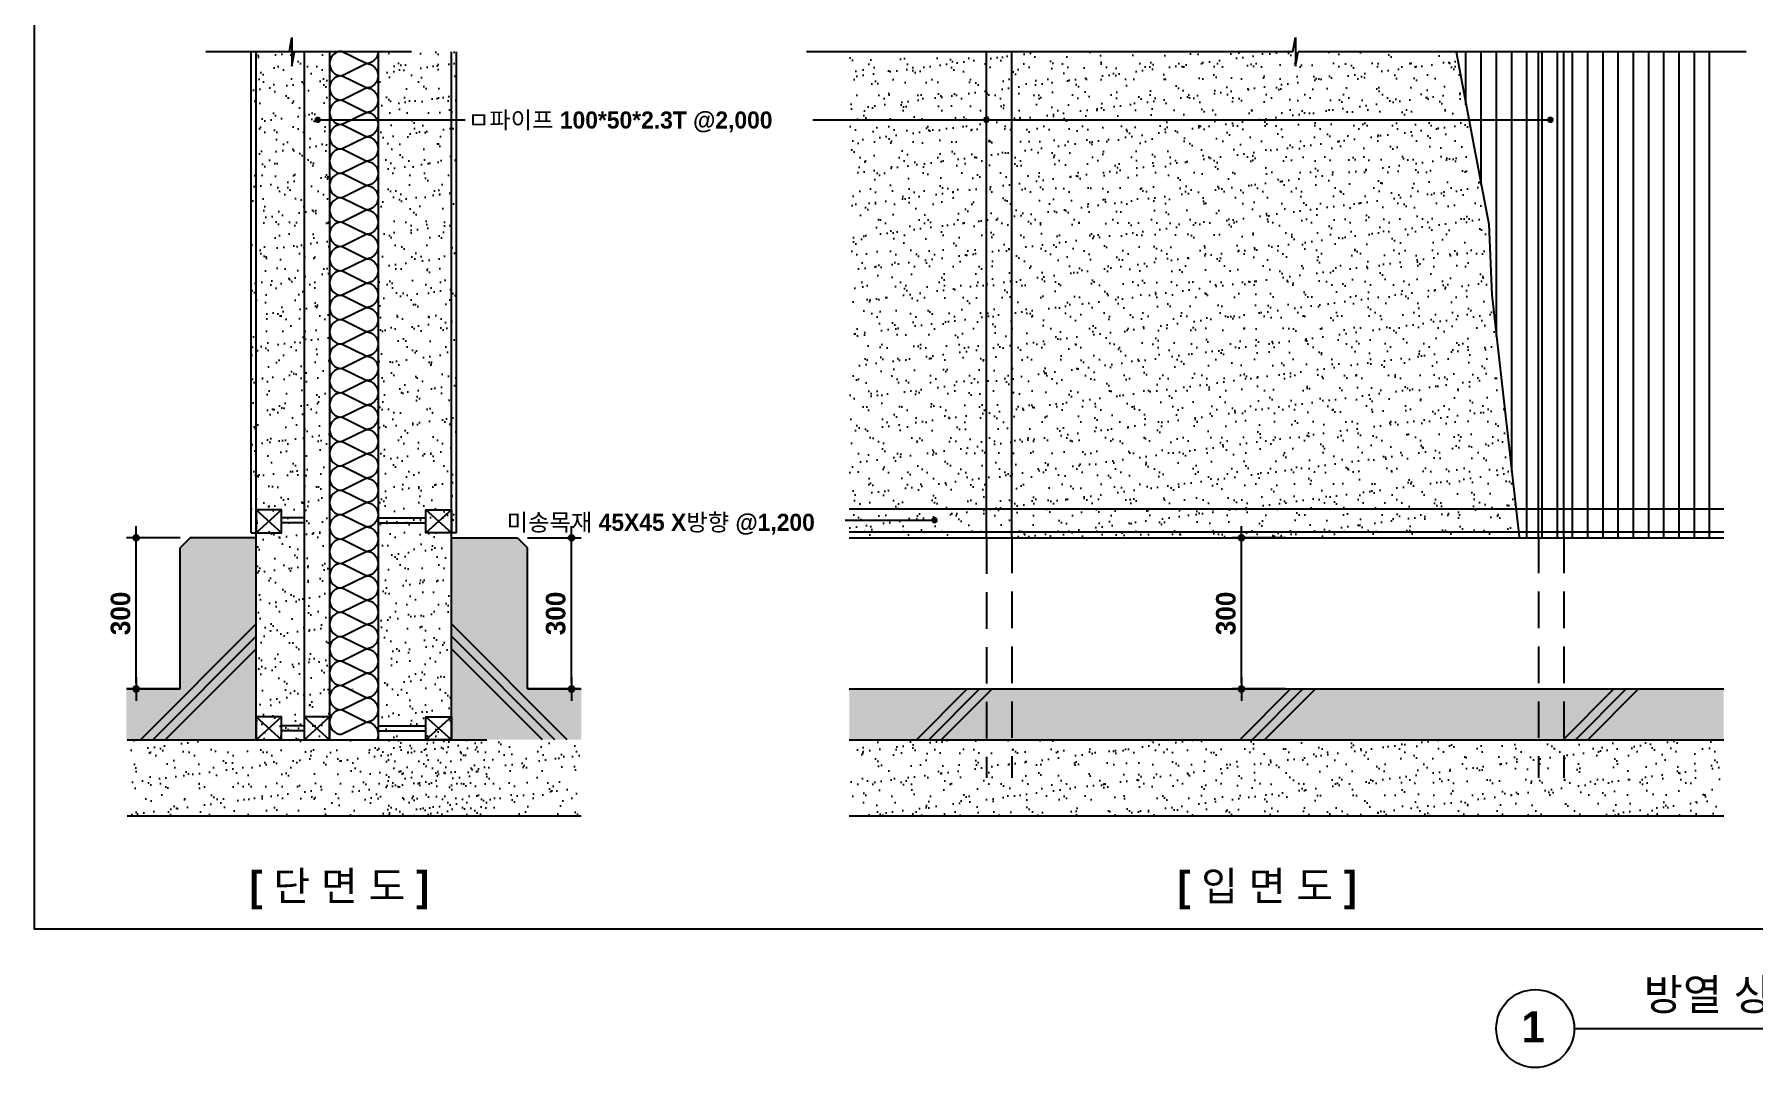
# Model space of a CAD drawing. Extents: x 0 to 33270, y 0 to 5940.
# Drawn here: x 17000 to 20525, y 266 to 2384 of the extents above; entities that cross this region are included whole.
import ezdxf
from ezdxf.enums import TextEntityAlignment as Align

# ---------------------------------------------------------------- set-up
doc = ezdxf.new("R2010")
doc.units = 0
doc.header["$LTSCALE"] = 300
doc.header["$MEASUREMENT"] = 0
doc.header["$PDSIZE"] = -2
doc.linetypes.add('HIDDEN', pattern=[0.375, 0.25, -0.125])
doc.linetypes.add('JIS_02_0.7', pattern=[1.35, 0.75, -0.6])
doc.layers.get('Defpoints').update_dxf_attribs({"color": 143, "linetype": 'CONTINUOUS'})
for name, color, linetype in [('A-ANNO-GRA1', 7, 'CONTINUOUS'), ('A-ANNO-LEAD', 4, 'CONTINUOUS'), ('A-ANNO-TEXT1', 7, 'CONTINUOUS'), ('A-DIM', 7, 'CONTINUOUS'), ('A-ST-AXIS-BUB', 7, 'CONTINUOUS'), ('col-so', 253, 'CONTINUOUS'), ('DIM', 7, 'CONTINUOUS'), ('HATCH', 5, 'CONTINUOUS'), ('HIDDEN', 6, 'HIDDEN'), ('W', 4, 'CONTINUOUS'), ('WALL1', 2, 'CONTINUOUS'), ('WALL3', 3, 'CONTINUOUS'), ('WALL4', 5, 'CONTINUOUS'), ('갈바륨', 6, 'CONTINUOUS'), ('단열', 251, 'CONTINUOUS'), ('점선', 5, 'JIS_02_0.7')]:
    doc.layers.add(name, color=color, linetype=linetype)
doc.styles.add('2020음성 1차', font='나눔고딕Bold.ttf')
doc.dimstyles.new('RI-DOT-150', dxfattribs={"dimscale": 150, "dimtxt": 3, "dimasz": 1, "dimexe": 2, "dimexo": 2, "dimgap": 1, "dimtad": 1, "dimdec": 0, "dimzin": 9, "dimdsep": 46, "dimtxsty": '2020음성 1차', "dimcen": 0, "dimclrd": 256, "dimclre": 256, "dimclrt": 3, "dimadec": 0, "dimazin": 0, "dimtm": 1e-09, "dimtfac": 1, "dimtdec": 0, "dimtix": 1, "dimtmove": 2, "dimatfit": 3, "dimfxl": 1.25, "dimtolj": 1, "dimtzin": 0, "dimlwd": -1, "dimlwe": -1, "dimarcsym": 0})
pattern_1 = [(37.5, (16840, 339.607), (-1.60605, 49.12552), [0, -38.7533, 0, -43.3425, 0, -41.43035]), (7.5, (16840, 339.61), (45.1215, 71.9523), [0, -20.9064, 0, -34.92897, 0, -13.3852]), (327.5, (16808.64, 339.607), (79.3969, 0.1443), [0, -12.7478, 0, -45.89208, 0, -59.91466]), (317.5, (16808.64, 339.61), (76.643, 22.3769), [0, -6.3739, 0, -30.0848, 0, -34.41906])]
pattern_2 = [(37.5, (18328.18, 339.607), (-1.60605, 49.1255), [0, -38.7533, 0, -43.3425, 0, -41.43035]), (7.5, (18328.18, 339.61), (45.1215, 71.9523), [0, -20.9064, 0, -34.929, 0, -13.3852]), (327.5, (18296.82, 339.607), (79.3969, 0.1443), [0, -12.7478, 0, -45.8921, 0, -59.91466]), (317.5, (18296.82, 339.61), (76.643, 22.3769), [0, -6.3739, 0, -30.0848, 0, -34.41906])]

# ---------------------------------------------------------------- blocks, each defined once
blk = doc.blocks.new('DIMDOT')
at = {"layer": 'A-DIM', "color": 7, "linetype": 'Continuous'}
blk.add_line((-2, 0), (2, 0), dxfattribs=at)
for radius in [0.5, 0.25]:
    blk.add_circle((0, 0), radius, dxfattribs=at)
blk = doc.blocks.new('*D15')
at = {"layer": 'Defpoints', "color": 0}
for p in [(17208.8, 1352.3), (17318.8, 1352.3), (17318.8, 1042.4)]:
    blk.add_point(p, dxfattribs=at)
at = {"layer": 'DIM'}
for p, q in [((17298.8, 1352.3), (17188.8, 1352.3)), ((17208.8, 1054.4), (17208.8, 1340.3)), ((17298.8, 1042.4), (17188.8, 1042.4))]:
    blk.add_line(p, q, dxfattribs=at)
at = {"layer": 'DIM', "linetype": 'ByBlock', "xscale": 11.99999999999999, "yscale": 11.99999999999999, "zscale": 11.99999999999999}
for p, rotation in [((17208.8, 1352.3), 90), ((17208.8, 1042.4), 270)]:
    blk.add_blockref('DIMDOT', p, dxfattribs=dict(at, rotation=rotation))
at = {"layer": 'DIM', "color": 3, "ltscale": 10, "insert": (17176.8, 1197.3), "char_height": 40, "attachment_point": 5, "rotation": 90, "style": '2020음성 1차'}
blk.add_mtext('\\A1;300', dxfattribs=at)
blk = doc.blocks.new('*D16')
at = {"layer": 'Defpoints', "color": 0}
for p in [(19475.2, 1352.3), (19585.2, 1352.3), (19585.2, 1042.4)]:
    blk.add_point(p, dxfattribs=at)
at = {"layer": 'DIM'}
for p, q in [((19565.2, 1352.3), (19455.2, 1352.3)), ((19475.2, 1054.4), (19475.2, 1340.3)), ((19565.2, 1042.4), (19455.2, 1042.4))]:
    blk.add_line(p, q, dxfattribs=at)
at = {"layer": 'DIM', "linetype": 'ByBlock', "xscale": 11.99999999999999, "yscale": 11.99999999999999, "zscale": 11.99999999999999}
for p, rotation in [((19475.2, 1352.3), 90), ((19475.2, 1042.4), 270)]:
    blk.add_blockref('DIMDOT', p, dxfattribs=dict(at, rotation=rotation))
at = {"layer": 'DIM', "color": 3, "ltscale": 10, "insert": (19443.1, 1197.3), "char_height": 40, "attachment_point": 5, "rotation": 90, "style": '2020음성 1차'}
blk.add_mtext('\\A1;300', dxfattribs=at)
blk = doc.blocks.new('*D17')
at = {"layer": 'Defpoints', "color": 0}
for p in [(17991.1, 1352.3), (18101.1, 1352.3), (17991.1, 1042.4)]:
    blk.add_point(p, dxfattribs=at)
at = {"layer": 'DIM'}
for p, q in [((18011.1, 1352.3), (18121.1, 1352.3)), ((18101.1, 1054.4), (18101.1, 1340.3)), ((18011.1, 1042.4), (18121.1, 1042.4))]:
    blk.add_line(p, q, dxfattribs=at)
at = {"layer": 'DIM', "linetype": 'ByBlock', "xscale": 11.99999999999999, "yscale": 11.99999999999999, "zscale": 11.99999999999999}
for p, rotation in [((18101.1, 1352.3), 90), ((18101.1, 1042.4), 270)]:
    blk.add_blockref('DIMDOT', p, dxfattribs=dict(at, rotation=rotation))
at = {"layer": 'DIM', "color": 3, "ltscale": 10, "insert": (18069, 1197.3), "char_height": 40, "attachment_point": 5, "rotation": 90, "style": '2020음성 1차'}
blk.add_mtext('\\A1;300', dxfattribs=at)

msp = doc.modelspace()

# ---------------------------------------------------------------- hatches: boundary and pattern name
at = {"layer": 'col-so', "transparency": 33554687}
h = msp.add_hatch(color=256, dxfattribs=at)
h.dxf.hatch_style = 1
h.paths.add_polyline_path([(17455, 1352.3), (17319.7, 1352.3), (17298.8, 1331.5), (17298.8, 1042.4), (17188.8, 1042.4), (17188.8, 938.3), (17455, 938.3)])
h = msp.add_hatch(color=256, dxfattribs=at)
h.dxf.hatch_style = 1
h.paths.add_polyline_path([(17855, 1352.3), (17990.3, 1352.3), (18011.1, 1331.5), (18011.1, 1042.4), (18121.1, 1042.4), (18121.1, 938.3), (17855, 938.3)])
h = msp.add_hatch(color=256, dxfattribs=at)
h.dxf.hatch_style = 1
h.paths.add_polyline_path([(18670.9, 1042.4), (20463.7, 1042.4), (20463.7, 938.3), (18670.9, 938.3)])
at = {"layer": 'HATCH'}
h = msp.add_hatch(dxfattribs=at)
h.set_pattern_fill('AR-SAND', color=256, scale=25.495598, style=0)
h.set_pattern_definition(pattern_2)
h.paths.add_polyline_path([(17605, 782.2), (17605, 2348.6), (17444.6, 2348.6), (17444.6, 1362.7), (17455, 1362.7), (17455, 938.3), (17190.3, 938.3), (17190.3, 782.2)])
h = msp.add_hatch(dxfattribs=at)
h.set_pattern_fill('AR-SAND', color=256, scale=25.495598, style=0)
h.set_pattern_definition(pattern_2)
h.paths.add_polyline_path([(17705, 782.2), (17705, 2348.6), (17865.4, 2348.6), (17865.4, 1362.7), (17855, 1362.7), (17855, 938.3), (18119.6, 938.3), (18119.6, 782.2)])
h = msp.add_hatch(dxfattribs=at)
h.set_pattern_fill('AR-SAND', color=256, scale=25.495598, style=0)
h.set_pattern_definition(pattern_1)
h.paths.add_polyline_path([(19988, 1850.8), (19982, 1995.5), (19951.8, 2152.3), (19914.9, 2348.6), (18670.9, 2348.6), (18670.9, 1354.6), (20044, 1354.6)])
h = msp.add_hatch(dxfattribs=at)
h.set_pattern_fill('AR-SAND', color=256, scale=25.495598, style=0)
h.set_pattern_definition([(37.5, (-4756768.78, 744721.96), (-1.60605334, 49.12552443), [0, -38.7533091, 0, -43.34251677, 0, -41.4303469]), (7.5, (-4756768.78, 744721.96), (45.1215156, 71.9523019), [0, -20.90639044, 0, -34.9289694, 0, -13.385189]), (327.5, (-4756800.14, 744721.96), (79.39690934, 0.14428095), [0, -12.74779905, 0, -45.8920766, 0, -59.91465554]), (317.5, (-4756800.14, 744721.96), (76.6429958, 22.3768635), [0, -6.37389953, 0, -30.08480576, 0, -34.41905744])])
h.paths.add_polyline_path([(17927.8, 938.3), (17605, 938.3), (17605, 782.2), (17927.8, 782.2)])
h = msp.add_hatch(dxfattribs=at)
h.set_pattern_fill('AR-SAND', color=256, scale=25.495598, style=0)
h.set_pattern_definition(pattern_1)
h.paths.add_polyline_path([(20463.7, 938.3), (18670.9, 938.3), (18670.9, 782.2), (20463.7, 782.2)])

# ---------------------------------------------------------------- linework, layer by layer
at = {"layer": 'A-ANNO-GRA1'}
msp.add_lwpolyline([(24095, 550), (17000, 550), (17000, 5550), (24095, 5550)], close=True, dxfattribs=at)
at = {"layer": 'A-ANNO-LEAD', "linetype": 'Continuous'}
for p, q in [((17580.9, 2209.1), (17883, 2209.1)), ((18595.9, 2209.3), (20108.4, 2209.3)), ((18662.6, 1388.4), (18845.5, 1388.4))]:
    msp.add_line(p, q, dxfattribs=at)
at = {"layer": 'A-ANNO-LEAD', "linetype": 'Continuous', "const_width": 6.67}
for points in [[(17577.7, 2209.8, 1), (17584.2, 2208.4, 1)], [(18948.7, 2210, 1), (18955.3, 2208.6, 1)], [(20105.1, 2210, 1), (20111.7, 2208.6, 1)], [(18842.3, 1389.1, 1), (18848.8, 1387.7, 1)]]:
    msp.add_lwpolyline(points, format="xyb", close=True, dxfattribs=at)
at = {"layer": 'A-ST-AXIS-BUB', "color": 0}
msp.add_line((20157.3, 346.2), (20905.9, 346.2), dxfattribs=at)
msp.add_circle((20077.3, 346.2), 80, dxfattribs=at)
at = {"layer": 'HATCH'}
for p, q in [((17552.9, 2348.6), (17552.9, 938.3)), ((17455, 1362.7), (17507, 1409.5)), ((17455, 1409.5), (17507, 1362.7)), ((17552.9, 1393.3), (17507, 1393.3)), ((17552.9, 1383.1), (17507, 1383.1)), ((17705, 1393.3), (17802.9, 1393.3)), ((17705, 1383.1), (17802.9, 1383.1)), ((17855, 1362.7), (17802.9, 1409.5)), ((17855, 1409.5), (17802.9, 1362.7)), ((17217.3, 938.3), (17455, 1175.9)), ((18092.6, 938.3), (17855, 1175.9)), ((17242.8, 938.3), (17455, 1150.4)), ((18067.1, 938.3), (17855, 1150.4)), ((17268.3, 938.3), (17455, 1125)), ((18041.6, 938.3), (17855, 1125)), ((17652.9, 1042.2), (17653.2, 1042.4)), ((18808.5, 938.3), (18912.5, 1042.4)), ((18834, 938.3), (18938, 1042.4)), ((18859.5, 938.3), (18963.5, 1042.4)), ((19471.3, 938.3), (19575.4, 1042.4)), ((19496.8, 938.3), (19600.9, 1042.4)), ((19522.3, 938.3), (19626.4, 1042.4)), ((20134.2, 938.3), (20238.3, 1042.4)), ((20159.7, 938.3), (20263.8, 1042.4)), ((20185.2, 938.3), (20289.3, 1042.4)), ((17455, 938.3), (17507, 985.1)), ((17455, 985.1), (17507, 938.3)), ((17552.9, 966.8), (17507, 966.8)), ((17552.9, 956.6), (17507, 956.6)), ((17552.9, 938.3), (17605, 985.1)), ((17552.9, 985.1), (17605, 938.3)), ((17705, 966.8), (17802.9, 966.8)), ((17705, 956.6), (17802.9, 956.6)), ((17855, 938.3), (17802.9, 985.1)), ((17855, 985.1), (17802.9, 938.3))]:
    msp.add_line(p, q, dxfattribs=at)
at = {"layer": 'HIDDEN', "color": 5}
for p, q in [((18952, 1353.4), (18952, 860.2)), ((19004, 1354.6), (19004, 860.2)), ((20083.7, 1354.6), (20083.7, 860.2)), ((20135.7, 1354.6), (20135.7, 860.2))]:
    msp.add_line(p, q, dxfattribs=at)
at = {"layer": 'W', "linetype": 'Continuous'}
for p, q in [((17190.3, 938.3), (17927.8, 938.3)), ((18670.9, 938.3), (20463.7, 938.3)), ((17190.3, 782.2), (18121.1, 782.2)), ((18670.9, 782.2), (20463.7, 782.2))]:
    msp.add_line(p, q, dxfattribs=at)
at = {"layer": 'WALL1', "linetype": 'Continuous'}
for p, q in [((17319.7, 1352.3), (17298.8, 1331.5)), ((17455, 1352.3), (17319.7, 1352.3)), ((17855, 1352.3), (17990.3, 1352.3)), ((17990.3, 1352.3), (18011.1, 1331.5))]:
    msp.add_line(p, q, dxfattribs=at)
at = {"layer": 'WALL1'}
for p, q in [((17298.8, 1042.4), (17298.8, 1331.5)), ((18011.1, 1042.4), (18011.1, 1331.5)), ((17190.3, 1042.4), (17298.8, 1042.4)), ((18119.6, 1042.4), (18011.1, 1042.4)), ((18670.9, 1042.4), (20463.7, 1042.4)), ((17455, 985.1), (17455, 938.3)), ((17855, 985.1), (17855, 938.3))]:
    msp.add_line(p, q, dxfattribs=at)
at = {"layer": 'WALL1', "linetype": 'Continuous'}
for points in [[(17455, 1362.7), (17507, 1362.7), (17507, 1409.5), (17455, 1409.5)], [(17855, 1362.7), (17802.9, 1362.7), (17802.9, 1409.5), (17855, 1409.5)], [(17455, 938.3), (17507, 938.3), (17507, 985.1), (17455, 985.1)], [(17855, 938.3), (17802.9, 938.3), (17802.9, 985.1), (17855, 985.1)]]:
    msp.add_lwpolyline(points, close=True, dxfattribs=at)
at = {"layer": 'WALL1'}
msp.add_lwpolyline([(17552.9, 938.3), (17605, 938.3), (17605, 985.1), (17552.9, 985.1)], close=True, dxfattribs=at)
at = {"layer": 'WALL3', "linetype": 'Continuous'}
for p, q in [((17455, 938.3), (17455, 2348.6)), ((17605, 2348.6), (17605, 938.3)), ((17705, 2348.6), (17705, 938.3)), ((17855, 938.3), (17855, 2348.6))]:
    msp.add_line(p, q, dxfattribs=at)
at = {"layer": 'WALL3'}
for p, q in [((18952, 1925.2), (18952, 2348.6)), ((19004, 1925.2), (19004, 2348.6)), ((20083.7, 1925.2), (20083.7, 2348.6)), ((20135.7, 1925.2), (20135.7, 2348.6)), ((18952, 1353.4), (18952, 1925.2)), ((19004, 1354.6), (19004, 1925.2)), ((20083.7, 1354.6), (20083.7, 1925.2)), ((20135.7, 1354.6), (20135.7, 1925.2)), ((18670.9, 1411.6), (20463.7, 1411.6)), ((18670.9, 1364.8), (20463.7, 1364.8)), ((18670.9, 1352.3), (20463.7, 1352.3))]:
    msp.add_line(p, q, dxfattribs=at)
at = {"layer": 'WALL4'}
msp.add_lwpolyline([(19914.9, 2348.6), (19951.8, 2152.3), (19982, 1995.5), (19988, 1850.8), (20044, 1354.6)], dxfattribs=at)
at = {"layer": '갈바륨'}
for p, q in [((17444.6, 1362.7), (17444.6, 2348.6)), ((17865.4, 1362.7), (17865.4, 2348.6)), ((19935.3, 2240.1), (19935.3, 2348.6)), ((19966.5, 2076), (19966.5, 2348.6)), ((19997.8, 1764.8), (19997.8, 2348.6)), ((20029, 1488.2), (20029, 2348.6)), ((20060.2, 1354.6), (20060.2, 2348.6)), ((20091.4, 1354.6), (20091.4, 2348.6)), ((20122.7, 1354.6), (20122.7, 2348.6)), ((20153.9, 1354.6), (20153.9, 2348.6)), ((20185.1, 1354.6), (20185.1, 2348.6)), ((20216.3, 1354.6), (20216.3, 2348.6)), ((20247.6, 1354.6), (20247.6, 2348.6)), ((20278.8, 1354.6), (20278.8, 2348.6)), ((20310, 1354.6), (20310, 2348.6)), ((20341.2, 1354.6), (20341.2, 2348.6)), ((20372.5, 1354.6), (20372.5, 2348.6)), ((20403.7, 1354.6), (20403.7, 2348.6)), ((20434.9, 1354.6), (20434.9, 2348.6)), ((17444.6, 1362.7), (17455, 1362.7)), ((17865.4, 1362.7), (17855, 1362.7))]:
    msp.add_line(p, q, dxfattribs=at)
at = {"layer": '단열', "color": 5}
msp.add_lwpolyline([(17705, 2349.6, -0.414214), (17680, 2324.6), (17630, 2349.6, 0.414214), (17605, 2324.6, 0.414214), (17630, 2299.6), (17680, 2324.6, -0.414214), (17705, 2299.6, -0.414214), (17680, 2274.6), (17630, 2299.6, 0.414214), (17605, 2274.6, 0.414214), (17630, 2249.6), (17680, 2274.6, -0.414214), (17705, 2249.6, -0.414214), (17680, 2224.6), (17630, 2249.6, 0.414214), (17605, 2224.6, 0.414214), (17630, 2199.6), (17680, 2224.6, -0.414214), (17705, 2199.6, -0.414214), (17680, 2174.6), (17630, 2199.6, 0.414214), (17605, 2174.6, 0.414214), (17630, 2149.6), (17680, 2174.6, -0.414214), (17705, 2149.6, -0.414214), (17680, 2124.6), (17630, 2149.6, 0.414214), (17605, 2124.6, 0.414214), (17630, 2099.6), (17680, 2124.6, -0.414214), (17705, 2099.6, -0.414214), (17680, 2074.6), (17630, 2099.6, 0.414214), (17605, 2074.6, 0.414214), (17630, 2049.6), (17680, 2074.6, -0.414214), (17705, 2049.6, -0.414214), (17680, 2024.6), (17630, 2049.6, 0.414214), (17605, 2024.6, 0.414214), (17630, 1999.6), (17680, 2024.6, -0.414214), (17705, 1999.6, -0.414214), (17680, 1974.6), (17630, 1999.6, 0.414214), (17605, 1974.6, 0.414214), (17630, 1949.6), (17680, 1974.6, -0.414214), (17705, 1949.6, -0.414214), (17680, 1924.6), (17630, 1949.6, 0.414214), (17605, 1924.6, 0.414214), (17630, 1899.6), (17680, 1924.6, -0.414214), (17705, 1899.6, -0.414214), (17680, 1874.6), (17630, 1899.6, 0.414214), (17605, 1874.6, 0.414214), (17630, 1849.6), (17680, 1874.6, -0.414214), (17705, 1849.6, -0.414214), (17680, 1824.6), (17630, 1849.6, 0.414214), (17605, 1824.6, 0.414214), (17630, 1799.6), (17680, 1824.6, -0.414214), (17705, 1799.6, -0.414214), (17680, 1774.6), (17630, 1799.6, 0.414214), (17605, 1774.6, 0.414214), (17630, 1749.6), (17680, 1774.6, -0.414214), (17705, 1749.6, -0.414214), (17680, 1724.6), (17630, 1749.6, 0.414214), (17605, 1724.6, 0.414214), (17630, 1699.6), (17680, 1724.6, -0.414214), (17705, 1699.6, -0.414214), (17680, 1674.6), (17630, 1699.6, 0.414214), (17605, 1674.6, 0.414214), (17630, 1649.6), (17680, 1674.6, -0.414214), (17705, 1649.6, -0.414214), (17680, 1624.6), (17630, 1649.6, 0.414214), (17605, 1624.6, 0.414214), (17630, 1599.6), (17680, 1624.6, -0.414214), (17705, 1599.6, -0.414214), (17680, 1574.6), (17630, 1599.6, 0.414214), (17605, 1574.6, 0.414214), (17630, 1549.6), (17680, 1574.6, -0.414214), (17705, 1549.6, -0.414214), (17680, 1524.6), (17630, 1549.6, 0.414214), (17605, 1524.6, 0.414214), (17630, 1499.6), (17680, 1524.6, -0.414214), (17705, 1499.6, -0.414214), (17680, 1474.6), (17630, 1499.6, 0.414214), (17605, 1474.6, 0.414214), (17630, 1449.6), (17680, 1474.6, -0.414214), (17705, 1449.6, -0.414214), (17680, 1424.6), (17630, 1449.6, 0.414214), (17605, 1424.6, 0.414214), (17630, 1399.6), (17680, 1424.6, -0.414214), (17705, 1399.6, -0.414214), (17680, 1374.6), (17630, 1399.6, 0.414214), (17605, 1374.6, 0.414214), (17630, 1349.6), (17680, 1374.6, -0.414214), (17705, 1349.6, -0.414214), (17680, 1324.6), (17630, 1349.6, 0.414214), (17605, 1324.6, 0.414214), (17630, 1299.6), (17680, 1324.6, -0.414214), (17705, 1299.6, -0.414214), (17680, 1274.6), (17630, 1299.6, 0.414214), (17605, 1274.6, 0.414214), (17630, 1249.6), (17680, 1274.6, -0.414214), (17705, 1249.6, -0.414214), (17680, 1224.6), (17630, 1249.6, 0.414214), (17605, 1224.6, 0.414214), (17630, 1199.6), (17680, 1224.6, -0.414214), (17705, 1199.6, -0.414214), (17680, 1174.6), (17630, 1199.6, 0.414214), (17605, 1174.6, 0.414214), (17630, 1149.6), (17680, 1174.6, -0.414214), (17705, 1149.6, -0.414214), (17680, 1124.6), (17630, 1149.6, 0.414214), (17605, 1124.6, 0.414214), (17630, 1099.6), (17680, 1124.6, -0.414214), (17705, 1099.6, -0.414214), (17680, 1074.6), (17630, 1099.6, 0.414214), (17605, 1074.6, 0.414214), (17630, 1049.6), (17680, 1074.6, -0.414214), (17705, 1049.6, -0.414214), (17680, 1024.6), (17630, 1049.6, 0.414214), (17605, 1024.6, 0.414214), (17630, 999.6), (17680, 1024.6, -0.414214), (17705, 999.6, -0.414214), (17680, 974.6), (17630, 999.6, 0.414214), (17605, 974.6, 0.414214), (17630, 949.6), (17680, 974.6, -0.414214), (17705, 949.6, -0.11712), (17702.3, 938.3)], format="xyb", dxfattribs=at)
at = {"layer": '점선', "color": 1, "linetype": 'Continuous'}
for p, q in [((17522.9, 2348.6), (17528.1, 2378.2)), ((17528.1, 2378.2), (17528.1, 2319.1)), ((19580.4, 2348.6), (19585.7, 2378.2)), ((19585.7, 2378.2), (19585.7, 2319.1)), ((17773.5, 2348.6), (17351.7, 2348.6)), ((17528.1, 2319.1), (17533.4, 2348.6)), ((19580.4, 2348.6), (18582.9, 2348.6)), ((19585.7, 2319.1), (19590.9, 2348.6)), ((20509.9, 2348.6), (19590.9, 2348.6))]:
    msp.add_line(p, q, dxfattribs=at)

# ---------------------------------------------------------------- texts
at = {"layer": 'A-ANNO-TEXT1', "style": '2020음성 1차'}
for s, p in [('ㅁ파이프 100*50*2.3T @2,000', (17888.7, 2191.4)), ('미송목재 45X45 X방향 @1,200', (17968.3, 1366.6))]:
    msp.add_text(s, height=35, dxfattribs=at).set_placement(p)
at = {"layer": 'A-ANNO-TEXT1', "color": 2, "style": '2020음성 1차'}
for s, p in [('[ 단 면 도 ]', (17441.1, 608.7)), ('[ 입 면 도 ]', (19343.4, 608.7))]:
    msp.add_text(s, height=60, dxfattribs=at).set_placement(p)
at = {"layer": 'A-ANNO-TEXT1', "style": '2020음성 1차'}
msp.add_text('방열 상세도-3', height=64, dxfattribs=at).set_placement((20299.8, 416.2), align=Align.MIDDLE_LEFT)
msp.add_text('1', height=64, dxfattribs=at).set_placement((20073.1, 349.7), align=Align.MIDDLE)

# ---------------------------------------------------------------- dimensions: what is measured, and where the dimension line sits
at = {"layer": 'DIM', "linetype": 'Continuous'}
for base, p1, p2, picture, middle in [((17208.8, 1352.3), (17318.8, 1042.4), (17318.8, 1352.3), '*D15', (17176.8, 1197.3)), ((18101.1, 1352.3), (17991.1, 1042.4), (17991.1, 1352.3), '*D17', (18069, 1197.3)), ((19475.2, 1352.3), (19585.2, 1042.4), (19585.2, 1352.3), '*D16', (19443.1, 1197.3))]:
    dim = msp.add_linear_dim(base=base, p1=p1, p2=p2, angle=90, text='300', dimstyle='RI-DOT-150', override={"dimscale": 10, "dimtxt": 4, "dimasz": 1.2, "dimlunit": 6, "dimblk1": 'DIMDOT', "dimblk2": 'DIMDOT', "dimsah": 1}, dxfattribs=at)
    dim.commit()
    dim.dimension.update_dxf_attribs({"geometry": picture, "text_midpoint": middle})

doc.saveas('drawing.dxf')
